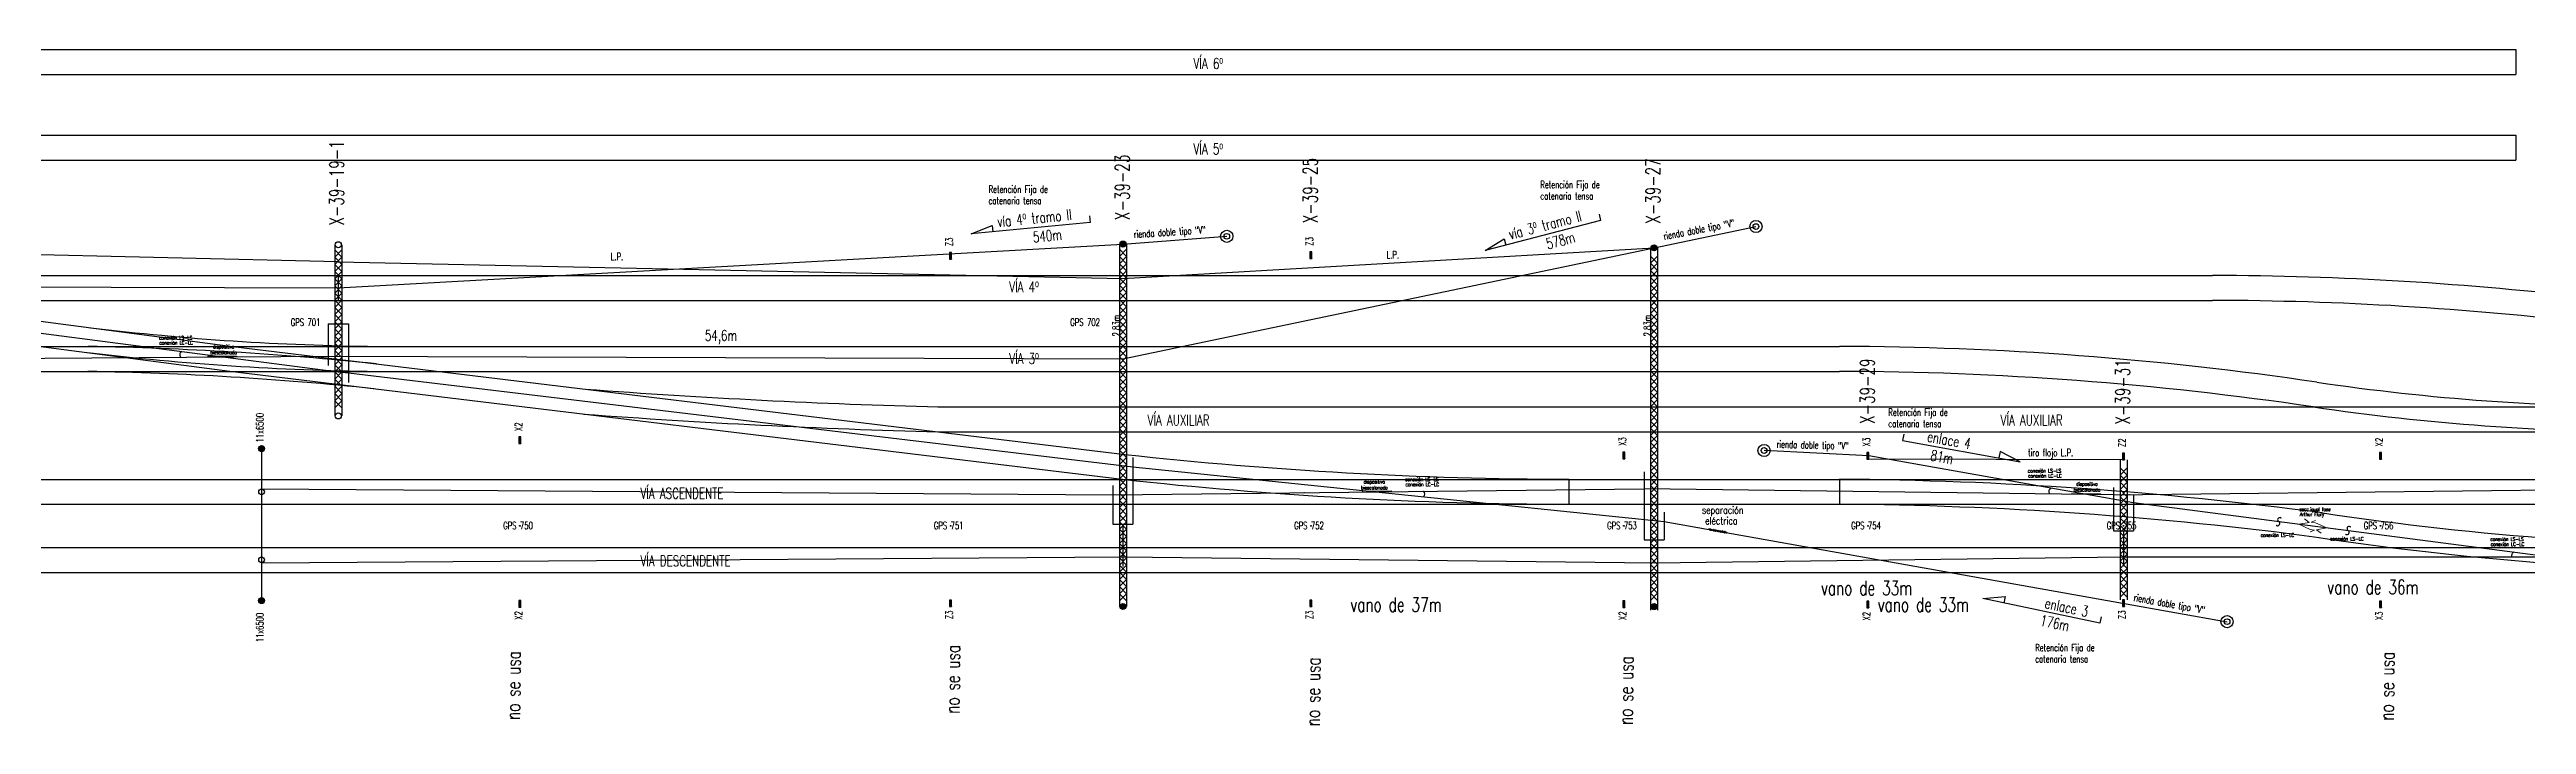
# Model space of a CAD drawing. Header units: millimetres. Extents: x 177 to 1227, y 1625 to 1695.
# Drawn here: x 920.8 to 1093.3, y 1634.7 to 1681.7 of the extents above; entities that cross this region are included whole.
import ezdxf

# ---------------------------------------------------------------- set-up
doc = ezdxf.new("R2010")
doc.units = ezdxf.units.MM
doc.linetypes.add('CENTER', pattern=[50.8, 31.75, -6.35, 6.35, -6.35])
doc.layers.add('02 L d C', color=7, linetype='Continuous', lineweight=5)
doc.layers.add('seccionador misma fase', color=7, linetype='Continuous')
doc.layers.add('Textos catenaria', color=7, linetype='Continuous')
doc.styles.add('SIMPLEX', font='simplex.shx', dxfattribs={"width": 0.75})
doc.linetypes.add('ZIGZAG', pattern='A,0.00254,-5.08,[131,ltypeshp.shx,S=5.08,R=0,X=-5.08,Y=0],-10.16,[131,ltypeshp.shx,S=5.08,R=180,X=5.08,Y=0],-5.08', length=20.32254)

# ---------------------------------------------------------------- blocks, each defined once
blk = doc.blocks.new('secc Arthur Flury')
at = {"layer": 'seccionador misma fase', "lineweight": 18}
for p, q in [((0, 0), (0.61, 0)), ((0.61, 0), (1.32, 0.22)), ((0.61, 0), (1.45, -0.26)), ((1.32, 0.22), (0.96, 0.42)), ((1.45, 0.26), (1.74, 0.42)), ((1.45, 0.26), (1.75, 0.26)), ((2.59, 0), (1.75, 0.26)), ((2.59, 0), (1.88, -0.22)), ((2.59, 0), (3.2, 0)), ((1.75, -0.26), (1.45, -0.26)), ((1.75, -0.26), (1.46, -0.42)), ((1.88, -0.22), (2.24, -0.42))]:
    blk.add_line(p, q, dxfattribs=at)
blk = doc.blocks.new('biescalonado')
at = {"color": 4}
for p, q in [((0.03, 0.04), (0, 0)), ((1.7, -1.06), (1.67, -1.1))]:
    blk.add_line(p, q, dxfattribs=at)
at = {"color": 4, "const_width": 0.0125}
for points in [[(-0.01, 0, 1), (0.01, 0, 1)], [(1.66, -1.1, 1), (1.67, -1.1, 1)]]:
    blk.add_lwpolyline(points, format="xyb", close=True, dxfattribs=at)
at = {"layer": '02 L d C', "color": 4}
blk.add_line((0.03, 0.04), (1.7, -1.06), dxfattribs=at)
blk = doc.blocks.new('Separación de fase 2 aisladores orgánicos 33kV')
for p, q in [((0, 20), (0, -20)), ((7, 20), (0, 20)), ((8, 19), (8, -19)), ((67, 24), (10, 16)), ((68, 25), (68, 25)), ((69, 26), (99, 26)), ((70, -12), (70, 12)), ((150, 17), (75, 17)), ((95, 8), (95, -8)), ((95, 8), (225, 8)), ((150, 27), (100, 27)), ((100, 27), (100, 27)), ((150, 27), (150, 17)), ((169, 19), (169, 9)), ((169, 19), (229, 19)), ((169, 9), (229, 9)), ((187, 9), (187, 8)), ((203, 9), (203, 8)), ((225, 8), (225, -8)), ((229, 19), (232, 16)), ((229, 9), (229, -10)), ((232, 16), (292, 16)), ((292, 16), (292, -16)), ((297, 16), (324, 16)), ((297, 16), (297, -16)), ((327, 52), (324, 16)), ((324, 16), (324, -16)), ((332, 52), (334, 16)), ((334, 16), (356, 16)), ((334, 16), (334, -16)), ((359, 52), (356, 16)), ((356, 16), (356, -16)), ((364, 52), (366, 16)), ((366, 16), (388, 16)), ((366, 16), (366, -16)), ((391, 52), (388, 16)), ((388, 16), (388, -16)), ((396, 52), (398, 16)), ((398, 16), (420, 16)), ((398, 16), (398, -16)), ((423, 52), (420, 16)), ((420, 16), (420, -16)), ((428, 52), (430, 16)), ((430, 16), (452, 16)), ((430, 16), (430, -16)), ((455, 52), (452, 16)), ((452, 16), (452, -16)), ((460, 52), (462, 16)), ((462, 16), (484, 16)), ((462, 16), (462, -16)), ((487, 52), (484, 16)), ((484, 16), (484, -16)), ((492, 52), (494, 16)), ((494, 16), (516, 16)), ((494, 16), (494, -16)), ((519, 52), (516, 16)), ((516, 16), (516, -16)), ((524, 52), (526, 16)), ((526, 16), (553, 16)), ((526, 16), (526, -16)), ((553, 16), (553, -16)), ((558, 16), (618, 16)), ((558, 16), (558, -16)), ((634, 7), (618, 16)), ((694, 7), (634, 7)), ((642, 19), (642, 9)), ((642, 19), (702, 19)), ((642, 9), (702, 9)), ((668, 0), (668, 0)), ((694, 7), (694, -7)), ((702, 19), (705, 16)), ((702, 9), (702, -10)), ((705, 16), (765, 16)), ((765, 16), (765, -16)), ((770, 16), (797, 16)), ((770, 16), (770, -16)), ((800, 52), (797, 16)), ((797, 16), (797, -16)), ((805, 52), (807, 16)), ((807, 16), (829, 16)), ((807, 16), (807, -16)), ((832, 52), (829, 16)), ((829, 16), (829, -16)), ((837, 52), (839, 16)), ((839, 16), (861, 16)), ((839, 16), (839, -16)), ((864, 52), (861, 16)), ((861, 16), (861, -16)), ((869, 52), (871, 16)), ((871, 16), (893, 16)), ((871, 16), (871, -16)), ((896, 52), (893, 16)), ((893, 16), (893, -16)), ((901, 52), (903, 16)), ((903, 16), (925, 16)), ((903, 16), (903, -16)), ((928, 52), (925, 16)), ((925, 16), (925, -16)), ((933, 52), (935, 16)), ((935, 16), (957, 16)), ((935, 16), (935, -16)), ((960, 52), (957, 16)), ((957, 16), (957, -16)), ((965, 52), (967, 16)), ((967, 16), (989, 16)), ((967, 16), (967, -16)), ((992, 52), (989, 16)), ((989, 16), (989, -16)), ((997, 52), (999, 16)), ((999, 16), (1026, 16)), ((999, 16), (999, -16)), ((1026, 16), (1026, -16)), ((1031, 16), (1091, 16)), ((1031, 16), (1031, -16)), ((1107, 7), (1091, 16)), ((1167, 7), (1107, 7)), ((1116, 27), (1116, 17)), ((1116, 27), (1166, 27)), ((1116, 17), (1131, 17)), ((1130, 27), (1130, 17)), ((1141, 0), (1141, 0)), ((1151, 17), (1191, 17)), ((1152, 27), (1152, 17)), ((1166, 27), (1166, 27)), ((1197, 26), (1167, 26)), ((1167, 7), (1167, -7)), ((1196, -12), (1196, 12)), ((1198, 25), (1198, 25)), ((1199, 24), (1256, 16)), ((1258, 19), (1258, -19)), ((1259, 20), (1266, 20)), ((1266, 20), (1266, -20)), ((7, -20), (0, -20)), ((67, -24), (10, -16)), ((68, -25), (68, -25)), ((69, -26), (99, -26)), ((150, -17), (75, -17)), ((95, -8), (225, -8)), ((100, -28), (100, -27)), ((150, -28), (100, -28)), ((150, -28), (150, -17)), ((169, -10), (169, -20)), ((169, -10), (229, -10)), ((169, -20), (229, -20)), ((187, -8), (187, -10)), ((187, -20), (187, -31)), ((187, -31), (203, -31)), ((203, -8), (203, -10)), ((203, -20), (203, -31)), ((229, -20), (232, -16)), ((232, -16), (292, -16)), ((297, -16), (324, -16)), ((327, -53), (324, -16)), ((332, -53), (334, -16)), ((334, -16), (356, -16)), ((359, -53), (356, -16)), ((364, -53), (366, -16)), ((366, -16), (388, -16)), ((391, -53), (388, -16)), ((396, -53), (398, -16)), ((398, -16), (420, -16)), ((423, -53), (420, -16)), ((428, -53), (430, -16)), ((430, -16), (452, -16)), ((455, -53), (452, -16)), ((460, -53), (462, -16)), ((462, -16), (484, -16)), ((487, -53), (484, -16)), ((492, -53), (494, -16)), ((494, -16), (516, -16)), ((519, -53), (516, -16)), ((524, -53), (526, -16)), ((526, -16), (553, -16)), ((558, -16), (618, -16)), ((634, -7), (618, -16)), ((694, -7), (634, -7)), ((642, -10), (642, -20)), ((642, -10), (702, -10)), ((642, -20), (702, -20)), ((660, -20), (660, -31)), ((660, -31), (676, -31)), ((676, -20), (676, -31)), ((702, -20), (705, -16)), ((705, -16), (765, -16)), ((770, -16), (797, -16)), ((800, -53), (797, -16)), ((805, -53), (807, -16)), ((807, -16), (829, -16)), ((832, -53), (829, -16)), ((837, -53), (839, -16)), ((839, -16), (861, -16)), ((864, -53), (861, -16)), ((869, -53), (871, -16)), ((871, -16), (893, -16)), ((896, -53), (893, -16)), ((901, -53), (903, -16)), ((903, -16), (925, -16)), ((928, -53), (925, -16)), ((933, -53), (935, -16)), ((935, -16), (957, -16)), ((960, -53), (957, -16)), ((965, -53), (967, -16)), ((967, -16), (989, -16)), ((992, -53), (989, -16)), ((997, -53), (999, -16)), ((999, -16), (1026, -16)), ((1031, -16), (1091, -16)), ((1107, -7), (1091, -16)), ((1167, -7), (1107, -7)), ((1116, -28), (1116, -17)), ((1116, -17), (1131, -17)), ((1116, -28), (1166, -28)), ((1130, -28), (1130, -17)), ((1151, -17), (1191, -17)), ((1152, -28), (1152, -17)), ((1166, -28), (1166, -27)), ((1197, -26), (1167, -26)), ((1198, -25), (1198, -25)), ((1199, -24), (1256, -16)), ((1259, -20), (1266, -20))]:
    blk.add_line(p, q)
at = {"linetype": 'Continuous'}
for p, q in [((110, 40), (108, 39)), ((108, 28), (108, 39)), ((142, 28), (108, 28)), ((110, 40), (140, 40)), ((110, 28), (110, 27)), ((116, 28), (116, 39)), ((116, 17), (116, 8)), ((134, 28), (134, 39)), ((134, 8), (134, 17)), ((142, 39), (140, 40)), ((140, 27), (140, 28)), ((142, 28), (142, 39)), ((1124, 39), (1126, 40)), ((1124, 28), (1124, 39)), ((1124, 28), (1158, 28)), ((1156, 40), (1126, 40)), ((1126, 27), (1126, 28)), ((1131, -28), (1131, 27)), ((1132, 28), (1132, 39)), ((1132, -28), (1132, 27)), ((1150, 28), (1150, 39)), ((1150, 27), (1150, -28)), ((1151, 27), (1151, -28)), ((1156, 40), (1158, 39)), ((1156, 28), (1156, 27)), ((1158, 28), (1158, 39)), ((108, -29), (110, -28)), ((108, -29), (108, -42)), ((108, -42), (110, -44)), ((110, -44), (140, -44)), ((115, -44), (115, -70)), ((115, -70), (135, -70)), ((115, -70), (116, -72)), ((115, -70), (116, -72)), ((116, -8), (116, -17)), ((116, -42), (116, -29)), ((116, -44), (116, -71)), ((116, -72), (134, -72)), ((123, -60), (127, -60)), ((123, -64), (127, -64)), ((134, -17), (134, -8)), ((134, -42), (134, -29)), ((134, -71), (134, -44)), ((134, -72), (135, -70)), ((135, -70), (135, -44)), ((140, -28), (142, -29)), ((140, -44), (142, -42)), ((142, -29), (142, -42)), ((1126, -28), (1124, -29)), ((1124, -29), (1124, -42)), ((1126, -44), (1124, -42)), ((1156, -44), (1126, -44)), ((1131, -70), (1131, -44)), ((1151, -70), (1131, -70)), ((1132, -72), (1131, -70)), ((1132, -42), (1132, -29)), ((1132, -71), (1132, -44)), ((1150, -72), (1132, -72)), ((1143, -60), (1139, -60)), ((1143, -64), (1139, -64)), ((1149, -42), (1149, -29)), ((1150, -44), (1150, -71)), ((1151, -70), (1150, -72)), ((1151, -70), (1150, -72)), ((1151, -44), (1151, -70)), ((1158, -29), (1156, -28)), ((1158, -42), (1156, -44)), ((1158, -29), (1158, -42))]:
    blk.add_line(p, q, dxfattribs=at)
at = {"linetype": 'CENTER'}
for p, q in [((119, -62), (131, -62)), ((1147, -62), (1135, -62))]:
    blk.add_line(p, q, dxfattribs=at)
for centre in [(195, 0), (668, 0)]:
    blk.add_circle(centre, 0.195)
for centre, radius, start, end in [((7, 19), 1, 359.99999, 89.99999), ((10, 18), 2, 179.99999, 275.49999), ((67, 25), 1, 275.49999, 359.99999), ((69, 25), 1, 89.99999, 179.99999), ((75, 12), 5, 89.99999, 179.99999), ((99, 27), 1, 269.99999, 349.99999), ((195, 19), 13.6, 359.99999, 179.99999), ((295, 16), 2.5, 359.99999, 179.99999), ((329, 52), 2.5, 359.99999, 179.99999), ((361, 52), 2.5, 359.99999, 179.99999), ((393, 52), 2.5, 359.99999, 179.99999), ((425, 52), 2.5, 359.99999, 179.99999), ((457, 52), 2.5, 359.99999, 179.99999), ((489, 52), 2.5, 359.99999, 179.99999), ((521, 52), 2.5, 359.99999, 179.99999), ((556, 16), 2.5, 359.99999, 179.99999), ((668, 19), 13.6, 359.99999, 179.99999), ((768, 16), 2.5, 359.99999, 179.99999), ((802, 52), 2.5, 359.99999, 179.99999), ((834, 52), 2.5, 359.99999, 179.99999), ((866, 52), 2.5, 359.99999, 179.99999), ((898, 52), 2.5, 359.99999, 179.99999), ((930, 52), 2.5, 359.99999, 179.99999), ((962, 52), 2.5, 359.99999, 179.99999), ((994, 52), 2.5, 359.99999, 179.99999), ((1029, 16), 2.5, 359.99999, 179.99999), ((1167, 27), 1, 189.99999, 269.99999), ((1191, 12), 5, 359.99999, 89.99999), ((1197, 25), 1, 359.99999, 89.99999), ((1199, 25), 1, 179.99999, 264.49999), ((1256, 18), 2, 264.49999, 359.99999), ((1259, 19), 1, 89.99999, 179.99999), ((7, -19), 1, 269.99999, 359.99999), ((10, -18), 2, 84.49999, 179.99999), ((67, -25), 1, 359.99999, 84.49999), ((69, -25), 1, 179.99999, 269.99999), ((75, -12), 5, 179.99999, 269.99999), ((99, -27), 1, 9.99999, 89.99999), ((295, -16), 2.5, 179.99999, 359.99999), ((329, -53), 2.5, 179.99999, 359.99999), ((361, -53), 2.5, 179.99999, 359.99999), ((393, -53), 2.5, 179.99999, 359.99999), ((425, -53), 2.5, 179.99999, 359.99999), ((457, -53), 2.5, 179.99999, 359.99999), ((489, -53), 2.5, 179.99999, 359.99999), ((521, -53), 2.5, 179.99999, 359.99999), ((556, -16), 2.5, 179.99999, 359.99999), ((768, -16), 2.5, 179.99999, 359.99999), ((802, -53), 2.5, 179.99999, 359.99999), ((834, -53), 2.5, 179.99999, 359.99999), ((866, -53), 2.5, 179.99999, 359.99999), ((898, -53), 2.5, 179.99999, 359.99999), ((930, -53), 2.5, 179.99999, 359.99999), ((962, -53), 2.5, 179.99999, 359.99999), ((994, -53), 2.5, 179.99999, 359.99999), ((1029, -16), 2.5, 179.99999, 359.99999), ((1167, -27), 1, 89.99999, 169.99999), ((1191, -12), 5, 269.99999, 359.99999), ((1197, -25), 1, 269.99999, 359.99999), ((1199, -25), 1, 95.49999, 179.99999), ((1256, -18), 2, 359.99999, 95.49999), ((1259, -19), 1, 179.99999, 269.99999)]:
    blk.add_arc(centre, radius, start, end)
at = {"linetype": 'Continuous'}
for centre, radius, start, end in [((112, -35), 7.55, 55.61574, 124.38424), ((112, -36), 7.55, 235.61574, 304.38424), ((125, -56), 28.2, 72.41204, 107.58795), ((125, -15), 28.2, 252.41204, 287.58795), ((123, -62), 2, 89.74766, 270.25236), ((127, -62), 2, 269.64313, 90.00001), ((138, -35), 7.55, 55.61574, 124.38424), ((138, -36), 7.55, 235.61574, 304.38424), ((1128, -35), 7.55, 55.61574, 124.38424), ((1128, -36), 7.55, 235.61574, 304.38424), ((1141, -56), 28.2, 72.41204, 107.58795), ((1141, -15), 28.2, 252.41204, 287.58795), ((1139, -62), 2, 89.99998, 270.35685), ((1143, -62), 2, 269.74763, 90.25233), ((1154, -35), 7.55, 55.61574, 124.38424), ((1154, -36), 7.55, 235.61574, 304.38424)]:
    blk.add_arc(centre, radius, start, end, dxfattribs=at)
for points, knots in [([(108, 39), (108, 39), (109, 39), (110, 40), (111, 40), (112, 40)], [0, 0, 0, 0, 0.211362, 0.6030755, 1, 1, 1, 1]), ([(112, 40), (112, 40), (114, 40), (115, 39), (116, 39)], [0, 0, 0, 0, 0.2323679, 1, 1, 1, 1]), ([(116, 39), (118, 39), (121, 40), (124, 40), (125, 40)], [0, 0, 0, 0, 0.4954575, 1, 1, 1, 1]), ([(125, 40), (125, 40), (127, 40), (130, 40), (132, 39), (134, 39)], [0, 0, 0, 0, 0.0700982, 0.5307884, 1, 1, 1, 1]), ([(134, 39), (134, 39), (136, 40), (137, 40), (138, 40)], [0, 0, 0, 0, 0.4954609, 1, 1, 1, 1]), ([(138, 40), (138, 40), (139, 40), (140, 40), (142, 39), (142, 39)], [0, 0, 0, 0, 0.0700963, 0.5307897, 1, 1, 1, 1]), ([(1128, 40), (1128, 40), (1127, 40), (1126, 40), (1124, 39), (1124, 39)], [0, 0, 0, 0, 0.0700963, 0.5307897, 1, 1, 1, 1]), ([(1132, 39), (1132, 39), (1130, 40), (1129, 40), (1128, 40)], [0, 0, 0, 0, 0.4954609, 1, 1, 1, 1]), ([(1141, 40), (1141, 40), (1139, 40), (1136, 40), (1134, 39), (1132, 39)], [0, 0, 0, 0, 0.0700982, 0.5307884, 1, 1, 1, 1]), ([(1150, 39), (1148, 39), (1145, 40), (1142, 40), (1141, 40)], [0, 0, 0, 0, 0.4954575, 1, 1, 1, 1]), ([(1154, 40), (1154, 40), (1152, 40), (1151, 39), (1150, 39)], [0, 0, 0, 0, 0.2323679, 1, 1, 1, 1]), ([(1158, 39), (1158, 39), (1157, 39), (1156, 40), (1155, 40), (1154, 40)], [0, 0, 0, 0, 0.211362, 0.6030755, 1, 1, 1, 1])]:
    blk.add_open_spline(points, degree=3, knots=knots, dxfattribs=at)

msp = doc.modelspace()

# ---------------------------------------------------------------- hatches: boundary and pattern name
for points in [[(983.506, 1667.14), (983.646, 1667.14), (983.646, 1667.6), (983.506, 1667.6)], [(1008.606, 1667.18), (1008.746, 1667.18), (1008.746, 1667.64), (1008.606, 1667.64)], [(953.506, 1654.29), (953.646, 1654.29), (953.646, 1654.75), (953.506, 1654.75)], [(1030.406, 1653.23), (1030.546, 1653.23), (1030.546, 1653.69), (1030.406, 1653.69)], [(1047.406, 1653.2), (1047.546, 1653.2), (1047.546, 1653.66), (1047.406, 1653.66)], [(1065.206, 1653.15), (1065.346, 1653.15), (1065.346, 1653.61), (1065.206, 1653.61)], [(1083.106, 1653.2), (1083.246, 1653.2), (1083.246, 1653.66), (1083.106, 1653.66)], [(953.506, 1642.88), (953.646, 1642.88), (953.646, 1643.34), (953.506, 1643.34)], [(983.506, 1642.92), (983.646, 1642.92), (983.646, 1643.38), (983.506, 1643.38)], [(1008.606, 1642.92), (1008.746, 1642.92), (1008.746, 1643.38), (1008.606, 1643.38)], [(1030.406, 1642.86), (1030.546, 1642.86), (1030.546, 1643.32), (1030.406, 1643.32)], [(1047.406, 1642.83), (1047.546, 1642.83), (1047.546, 1643.29), (1047.406, 1643.29)], [(1065.206, 1642.93), (1065.346, 1642.93), (1065.346, 1643.39), (1065.206, 1643.39)], [(1083.106, 1642.85), (1083.246, 1642.85), (1083.246, 1643.31), (1083.106, 1643.31)]]:
    msp.add_hatch(color=256).paths.add_polyline_path(points)
h = msp.add_hatch(color=256)
edge = h.paths.add_edge_path()
edge.add_arc((995.576, 1668.187), 0.21, 0, 360)
h = msp.add_hatch(color=256)
edge = h.paths.add_edge_path()
edge.add_arc((1032.576, 1667.92), 0.21, 0, 360)
h = msp.add_hatch(color=256)
edge = h.paths.add_edge_path()
edge.add_arc((935.576, 1653.93), 0.21, 0, 360)
h = msp.add_hatch(color=256)
edge = h.paths.add_edge_path()
edge.add_arc((935.576, 1643.34), 0.21, 0, 360)
h = msp.add_hatch(color=256)
edge = h.paths.add_edge_path()
edge.add_arc((995.576, 1642.93), 0.21, 0, 360)
h = msp.add_hatch(color=256)
edge = h.paths.add_edge_path()
edge.add_arc((1032.576, 1642.92), 0.21, 0, 360)

# ---------------------------------------------------------------- linework, layer by layer
at = {"color": 8}
for p, q in [((397.637, 1681.74), (1092.606, 1681.74)), ((1092.606, 1681.74), (1092.606, 1680)), ((397.637, 1680), (1092.606, 1680)), ((397.637, 1675.77), (1092.606, 1675.77)), ((1092.606, 1675.77), (1092.606, 1674.03)), ((397.637, 1674.03), (1092.606, 1674.03)), ((397.637, 1666), (1071.484, 1666)), ((397.637, 1664.26), (1071.484, 1664.26)), ((453.816, 1661.05), (1045.484, 1661.05)), ((453.816, 1659.31), (1045.484, 1659.31)), ((982.69, 1656.84), (1227.107, 1656.84)), ((982.69, 1655.1), (1227.107, 1655.1)), ((935.576, 1653.93), (935.576, 1643.34)), ((177.441, 1651.79), (1227.107, 1651.79)), ((177.441, 1650.05), (1227.107, 1650.05)), ((177.441, 1647.05), (1227.107, 1647.05)), ((177.441, 1645.31), (1227.107, 1645.31))]:
    msp.add_line(p, q, dxfattribs=at)
for p, q in [((993.252, 1670.149), (993.296, 1669.696)), ((1028.741, 1670.266), (1028.855, 1669.826)), ((993.296, 1669.696), (985.012, 1668.889)), ((985.012, 1668.889), (986.468, 1669.488)), ((986.468, 1669.488), (986.512, 1669.035)), ((995.576, 1668.187), (1002.807, 1668.724)), ((1028.855, 1669.826), (1020.799, 1667.734)), ((1020.799, 1667.734), (1022.144, 1668.552)), ((1022.144, 1668.552), (1022.258, 1668.113)), ((1032.576, 1667.92), (1039.673, 1669.405)), ((983.506, 1667.6), (983.506, 1667.14)), ((983.646, 1667.6), (983.506, 1667.6)), ((983.506, 1667.6), (983.646, 1667.14)), ((983.506, 1667.14), (983.646, 1667.14)), ((983.646, 1667.14), (983.646, 1667.6)), ((1008.606, 1667.64), (1008.606, 1667.18)), ((1008.746, 1667.64), (1008.606, 1667.64)), ((1008.606, 1667.64), (1008.746, 1667.18)), ((1008.606, 1667.18), (1008.746, 1667.18)), ((1008.746, 1667.18), (1008.746, 1667.64)), ((895.907, 1666), (933.583, 1661.05)), ((940.922, 1666), (940.922, 1664.26)), ((895.68, 1664.275), (933.356, 1659.325)), ((932.822, 1660.376), (932.823, 1660.326)), ((933.583, 1661.05), (995.732, 1653.52)), ((933.374, 1659.323), (995.523, 1651.793)), ((953.506, 1654.75), (953.506, 1654.29)), ((953.646, 1654.75), (953.506, 1654.75)), ((953.506, 1654.75), (953.646, 1654.29)), ((953.646, 1654.29), (953.646, 1654.75)), ((1049.967, 1654.946), (1049.886, 1654.499)), ((953.506, 1654.29), (953.646, 1654.29)), ((1030.406, 1653.69), (1030.406, 1653.23)), ((1030.546, 1653.69), (1030.406, 1653.69)), ((1030.406, 1653.69), (1030.546, 1653.23)), ((1030.406, 1653.23), (1030.546, 1653.23)), ((1030.546, 1653.23), (1030.546, 1653.69)), ((1047.546, 1653.43), (1040.236, 1653.8)), ((1047.406, 1653.66), (1047.406, 1653.2)), ((1047.546, 1653.66), (1047.406, 1653.66)), ((1047.406, 1653.66), (1047.546, 1653.2)), ((1047.406, 1653.2), (1047.546, 1653.2)), ((1047.546, 1653.2), (1047.546, 1653.66)), ((1049.886, 1654.499), (1058.076, 1653.015)), ((1056.674, 1653.731), (1056.593, 1653.283)), ((1058.076, 1653.015), (1056.674, 1653.731)), ((1065.206, 1653.61), (1065.206, 1653.15)), ((1065.346, 1653.61), (1065.206, 1653.61)), ((1065.206, 1653.61), (1065.346, 1653.15)), ((1065.206, 1653.15), (1065.346, 1653.15)), ((1065.346, 1653.15), (1065.346, 1653.61)), ((1083.106, 1653.66), (1083.106, 1653.2)), ((1083.246, 1653.66), (1083.106, 1653.66)), ((1083.106, 1653.66), (1083.246, 1653.2)), ((1083.106, 1653.2), (1083.246, 1653.2)), ((1083.246, 1653.2), (1083.246, 1653.66)), ((1026.634, 1651.79), (1026.628, 1650.05)), ((1045.484, 1651.79), (1045.484, 1650.05)), ((1013.254, 1650.969), (1013.254, 1650.919)), ((1062.673, 1650.794), (1062.672, 1650.744)), ((953.506, 1643.34), (953.506, 1642.88)), ((953.646, 1643.34), (953.506, 1643.34)), ((953.506, 1643.34), (953.646, 1642.88)), ((953.506, 1642.88), (953.646, 1642.88)), ((953.646, 1642.88), (953.646, 1643.34)), ((983.506, 1643.38), (983.506, 1642.92)), ((983.646, 1643.38), (983.506, 1643.38)), ((983.506, 1643.38), (983.646, 1642.92)), ((983.506, 1642.92), (983.646, 1642.92)), ((983.646, 1642.92), (983.646, 1643.38)), ((1008.606, 1643.38), (1008.606, 1642.92)), ((1008.746, 1643.38), (1008.606, 1643.38)), ((1008.606, 1643.38), (1008.746, 1642.92)), ((1008.606, 1642.92), (1008.746, 1642.92)), ((1008.746, 1642.92), (1008.746, 1643.38)), ((1030.406, 1643.32), (1030.406, 1642.86)), ((1030.546, 1643.32), (1030.406, 1643.32)), ((1030.406, 1643.32), (1030.546, 1642.86)), ((1030.406, 1642.86), (1030.546, 1642.86)), ((1030.546, 1642.86), (1030.546, 1643.32)), ((1047.406, 1643.29), (1047.406, 1642.83)), ((1047.546, 1643.29), (1047.406, 1643.29)), ((1047.406, 1643.29), (1047.546, 1642.83)), ((1047.406, 1642.83), (1047.546, 1642.83)), ((1047.546, 1642.83), (1047.546, 1643.29)), ((1055.468, 1643.479), (1057.037, 1643.615)), ((1063.616, 1641.776), (1055.468, 1643.479)), ((1057.037, 1643.615), (1056.944, 1643.17)), ((1065.206, 1643.39), (1065.206, 1642.93)), ((1065.346, 1643.39), (1065.206, 1643.39)), ((1065.206, 1643.39), (1065.346, 1642.93)), ((1065.206, 1643.16), (1072.486, 1641.872)), ((1065.206, 1642.93), (1065.346, 1642.93)), ((1065.346, 1642.93), (1065.346, 1643.39)), ((1083.106, 1643.31), (1083.106, 1642.85)), ((1083.246, 1643.31), (1083.106, 1643.31)), ((1083.106, 1643.31), (1083.246, 1642.85)), ((1083.106, 1642.85), (1083.246, 1642.85)), ((1083.246, 1642.85), (1083.246, 1643.31)), ((1063.709, 1642.22), (1063.616, 1641.776))]:
    msp.add_line(p, q)
at = {"color": 11, "linetype": 'ZIGZAG', "ltscale": 0.02}
for p, q in [((940.922, 1666.94), (885.922, 1668.234)), ((940.922, 1666.94), (995.576, 1665.787)), ((995.576, 1665.787), (1032.576, 1667.92)), ((1065.206, 1653.15), (1047.546, 1653.2))]:
    msp.add_line(p, q, dxfattribs=at)
at = {"color": 4}
for p, q in [((940.677, 1668.14), (940.677, 1656.21)), ((941.167, 1667.771), (940.677, 1667.271)), ((940.677, 1667.771), (941.167, 1667.271)), ((941.167, 1667.271), (940.677, 1666.771)), ((940.677, 1667.271), (941.167, 1666.771)), ((941.167, 1666.771), (940.677, 1666.271)), ((940.677, 1666.771), (941.167, 1666.271)), ((941.167, 1668.14), (941.167, 1656.21)), ((995.331, 1668.187), (995.331, 1642.93)), ((995.821, 1667.818), (995.331, 1667.318)), ((995.331, 1667.818), (995.821, 1667.318)), ((995.821, 1667.318), (995.331, 1666.818)), ((995.331, 1667.318), (995.821, 1666.818)), ((995.821, 1666.818), (995.331, 1666.318)), ((995.331, 1666.818), (995.821, 1666.318)), ((995.821, 1668.187), (995.821, 1642.93)), ((1032.331, 1667.92), (1032.331, 1642.663)), ((1032.821, 1667.352), (1032.331, 1666.852)), ((1032.331, 1667.352), (1032.821, 1666.852)), ((1032.821, 1666.852), (1032.331, 1666.352)), ((1032.331, 1666.852), (1032.821, 1666.352)), ((1032.821, 1667.92), (1032.821, 1642.663)), ((941.167, 1666.271), (940.677, 1665.771)), ((940.677, 1666.271), (941.167, 1665.771)), ((941.167, 1665.771), (940.677, 1665.271)), ((940.677, 1665.771), (941.167, 1665.271)), ((941.167, 1665.271), (940.677, 1664.771)), ((940.677, 1665.271), (941.167, 1664.771)), ((995.821, 1666.318), (995.331, 1665.818)), ((995.331, 1666.318), (995.821, 1665.818)), ((995.821, 1665.818), (995.331, 1665.318)), ((995.331, 1665.818), (995.821, 1665.318)), ((995.821, 1665.318), (995.331, 1664.818)), ((995.331, 1665.318), (995.821, 1664.818)), ((1032.821, 1666.352), (1032.331, 1665.852)), ((1032.331, 1666.352), (1032.821, 1665.852)), ((1032.821, 1665.852), (1032.331, 1665.352)), ((1032.331, 1665.852), (1032.821, 1665.352)), ((1032.821, 1665.352), (1032.331, 1664.852)), ((1032.331, 1665.352), (1032.821, 1664.852)), ((941.167, 1664.771), (940.677, 1664.271)), ((940.677, 1664.771), (941.167, 1664.271)), ((941.167, 1664.271), (940.677, 1663.771)), ((940.677, 1664.271), (941.167, 1663.771)), ((941.167, 1663.771), (940.677, 1663.271)), ((940.677, 1663.771), (941.167, 1663.271)), ((941.167, 1663.271), (940.677, 1662.771)), ((940.677, 1663.271), (941.167, 1662.771)), ((995.821, 1664.818), (995.331, 1664.318)), ((995.331, 1664.818), (995.821, 1664.318)), ((995.821, 1664.318), (995.331, 1663.818)), ((995.331, 1664.318), (995.821, 1663.818)), ((995.821, 1663.818), (995.331, 1663.318)), ((995.331, 1663.818), (995.821, 1663.318)), ((995.821, 1663.318), (995.331, 1662.818)), ((995.331, 1663.318), (995.821, 1662.818)), ((1032.821, 1664.852), (1032.331, 1664.352)), ((1032.331, 1664.852), (1032.821, 1664.352)), ((1032.821, 1664.352), (1032.331, 1663.852)), ((1032.331, 1664.352), (1032.821, 1663.852)), ((1032.821, 1663.852), (1032.331, 1663.352)), ((1032.331, 1663.852), (1032.821, 1663.352)), ((1032.821, 1663.352), (1032.331, 1662.852)), ((1032.331, 1663.352), (1032.821, 1662.852)), ((941.167, 1662.771), (940.677, 1662.271)), ((940.677, 1662.771), (941.167, 1662.271)), ((941.167, 1662.271), (940.677, 1661.771)), ((940.677, 1662.271), (941.167, 1661.771)), ((941.167, 1661.771), (940.677, 1661.271)), ((940.677, 1661.771), (941.167, 1661.271)), ((995.821, 1662.818), (995.331, 1662.318)), ((995.331, 1662.818), (995.821, 1662.318)), ((995.821, 1662.318), (995.331, 1661.818)), ((995.331, 1662.318), (995.821, 1661.818)), ((995.821, 1661.818), (995.331, 1661.318)), ((995.331, 1661.818), (995.821, 1661.318)), ((1032.821, 1662.852), (1032.331, 1662.352)), ((1032.331, 1662.852), (1032.821, 1662.352)), ((1032.821, 1662.352), (1032.331, 1661.852)), ((1032.331, 1662.352), (1032.821, 1661.852)), ((1032.821, 1661.852), (1032.331, 1661.352)), ((1032.331, 1661.852), (1032.821, 1661.352)), ((941.167, 1661.271), (940.677, 1660.771)), ((940.677, 1661.271), (941.167, 1660.771)), ((941.167, 1660.771), (940.677, 1660.271)), ((940.677, 1660.771), (941.167, 1660.271)), ((941.167, 1660.271), (940.677, 1659.771)), ((940.677, 1660.271), (941.167, 1659.771)), ((995.821, 1661.318), (995.331, 1660.818)), ((995.331, 1661.318), (995.821, 1660.818)), ((995.821, 1660.818), (995.331, 1660.318)), ((995.331, 1660.818), (995.821, 1660.318)), ((995.821, 1660.318), (995.331, 1659.818)), ((995.331, 1660.318), (995.821, 1659.818)), ((995.821, 1659.818), (995.331, 1659.318)), ((995.331, 1659.818), (995.821, 1659.318)), ((1032.821, 1661.352), (1032.331, 1660.852)), ((1032.331, 1661.352), (1032.821, 1660.852)), ((1032.821, 1660.852), (1032.331, 1660.352)), ((1032.331, 1660.852), (1032.821, 1660.352)), ((1032.821, 1660.352), (1032.331, 1659.852)), ((1032.331, 1660.352), (1032.821, 1659.852)), ((1032.821, 1659.852), (1032.331, 1659.352)), ((1032.331, 1659.852), (1032.821, 1659.352)), ((941.167, 1659.771), (940.677, 1659.271)), ((940.677, 1659.771), (941.167, 1659.271)), ((941.167, 1659.271), (940.677, 1658.771)), ((940.677, 1659.271), (941.167, 1658.771)), ((941.167, 1658.771), (940.677, 1658.271)), ((940.677, 1658.771), (941.167, 1658.271)), ((941.167, 1658.271), (940.677, 1657.771)), ((940.677, 1658.271), (941.167, 1657.771)), ((995.821, 1659.318), (995.331, 1658.818)), ((995.331, 1659.318), (995.821, 1658.818)), ((995.821, 1658.818), (995.331, 1658.318)), ((995.331, 1658.818), (995.821, 1658.318)), ((995.821, 1658.318), (995.331, 1657.818)), ((995.331, 1658.318), (995.821, 1657.818)), ((1032.821, 1659.352), (1032.331, 1658.852)), ((1032.331, 1659.352), (1032.821, 1658.852)), ((1032.821, 1658.852), (1032.331, 1658.352)), ((1032.331, 1658.852), (1032.821, 1658.352)), ((1032.821, 1658.352), (1032.331, 1657.852)), ((1032.331, 1658.352), (1032.821, 1657.852)), ((941.167, 1657.771), (940.677, 1657.271)), ((940.677, 1657.771), (941.167, 1657.271)), ((941.167, 1657.271), (940.677, 1656.771)), ((940.677, 1657.271), (941.167, 1656.771)), ((995.821, 1657.818), (995.331, 1657.318)), ((995.331, 1657.818), (995.821, 1657.318)), ((995.821, 1657.318), (995.331, 1656.818)), ((995.331, 1657.318), (995.821, 1656.818)), ((995.821, 1656.818), (995.331, 1656.318)), ((995.331, 1656.818), (995.821, 1656.318)), ((1032.821, 1657.852), (1032.331, 1657.352)), ((1032.331, 1657.852), (1032.821, 1657.352)), ((1032.821, 1657.352), (1032.331, 1656.852)), ((1032.331, 1657.352), (1032.821, 1656.852)), ((1032.821, 1656.852), (1032.331, 1656.352)), ((1032.331, 1656.852), (1032.821, 1656.352)), ((1032.821, 1656.352), (1032.331, 1655.852)), ((1032.331, 1656.352), (1032.821, 1655.852)), ((995.821, 1656.318), (995.331, 1655.818)), ((995.331, 1656.318), (995.821, 1655.818)), ((995.821, 1655.818), (995.331, 1655.318)), ((995.331, 1655.818), (995.821, 1655.318)), ((995.821, 1655.318), (995.331, 1654.818)), ((995.331, 1655.318), (995.821, 1654.818)), ((995.821, 1654.818), (995.331, 1654.318)), ((995.331, 1654.818), (995.821, 1654.318)), ((1032.821, 1655.852), (1032.331, 1655.352)), ((1032.331, 1655.852), (1032.821, 1655.352)), ((1032.821, 1655.352), (1032.331, 1654.852)), ((1032.331, 1655.352), (1032.821, 1654.852)), ((1032.821, 1654.852), (1032.331, 1654.352)), ((1032.331, 1654.852), (1032.821, 1654.352)), ((995.821, 1654.318), (995.331, 1653.818)), ((995.331, 1654.318), (995.821, 1653.818)), ((995.821, 1653.818), (995.331, 1653.318)), ((995.331, 1653.818), (995.821, 1653.318)), ((995.821, 1653.318), (995.331, 1652.818)), ((995.331, 1653.318), (995.821, 1652.818)), ((1032.821, 1654.352), (1032.331, 1653.852)), ((1032.331, 1654.352), (1032.821, 1653.852)), ((1032.821, 1653.852), (1032.331, 1653.352)), ((1032.331, 1653.852), (1032.821, 1653.352)), ((1032.821, 1653.352), (1032.331, 1652.852)), ((1032.331, 1653.352), (1032.821, 1652.852)), ((1065.031, 1653.15), (1065.031, 1643.39)), ((1065.521, 1653.15), (1065.521, 1643.39)), ((995.821, 1652.818), (995.331, 1652.318)), ((995.331, 1652.818), (995.821, 1652.318)), ((995.821, 1652.318), (995.331, 1651.818)), ((995.331, 1652.318), (995.821, 1651.818)), ((995.821, 1651.818), (995.331, 1651.318)), ((995.331, 1651.818), (995.821, 1651.318)), ((995.821, 1651.318), (995.331, 1650.818)), ((995.331, 1651.318), (995.821, 1650.818)), ((1032.821, 1652.852), (1032.331, 1652.352)), ((1032.331, 1652.852), (1032.821, 1652.352)), ((1032.821, 1652.352), (1032.331, 1651.852)), ((1032.331, 1652.352), (1032.821, 1651.852)), ((1032.821, 1651.852), (1032.331, 1651.352)), ((1032.331, 1651.852), (1032.821, 1651.352)), ((1032.821, 1651.352), (1032.331, 1650.852)), ((1032.331, 1651.352), (1032.821, 1650.852)), ((1065.521, 1652.582), (1065.031, 1652.082)), ((1065.031, 1652.582), (1065.521, 1652.082)), ((1065.521, 1652.082), (1065.031, 1651.582)), ((1065.031, 1652.082), (1065.521, 1651.582)), ((1065.521, 1651.582), (1065.031, 1651.082)), ((1065.031, 1651.582), (1065.521, 1651.082)), ((995.821, 1650.818), (995.331, 1650.318)), ((995.331, 1650.818), (995.821, 1650.318)), ((995.821, 1650.318), (995.331, 1649.818)), ((995.331, 1650.318), (995.821, 1649.818)), ((995.821, 1649.818), (995.331, 1649.318)), ((995.331, 1649.818), (995.821, 1649.318)), ((1032.821, 1650.852), (1032.331, 1650.352)), ((1032.331, 1650.852), (1032.821, 1650.352)), ((1032.821, 1650.352), (1032.331, 1649.852)), ((1032.331, 1650.352), (1032.821, 1649.852)), ((1032.821, 1649.852), (1032.331, 1649.352)), ((1032.331, 1649.852), (1032.821, 1649.352)), ((1065.521, 1651.082), (1065.031, 1650.582)), ((1065.031, 1651.082), (1065.521, 1650.582)), ((1065.521, 1650.582), (1065.031, 1650.082)), ((1065.031, 1650.582), (1065.521, 1650.082)), ((1065.521, 1650.082), (1065.031, 1649.582)), ((1065.031, 1650.082), (1065.521, 1649.582)), ((1065.521, 1649.582), (1065.031, 1649.082)), ((1065.031, 1649.582), (1065.521, 1649.082)), ((995.821, 1649.318), (995.331, 1648.818)), ((995.331, 1649.318), (995.821, 1648.818)), ((995.821, 1648.818), (995.331, 1648.318)), ((995.331, 1648.818), (995.821, 1648.318)), ((995.821, 1648.318), (995.331, 1647.818)), ((995.331, 1648.318), (995.821, 1647.818)), ((995.821, 1647.818), (995.331, 1647.318)), ((995.331, 1647.818), (995.821, 1647.318)), ((1032.821, 1649.352), (1032.331, 1648.852)), ((1032.331, 1649.352), (1032.821, 1648.852)), ((1032.821, 1648.852), (1032.331, 1648.352)), ((1032.331, 1648.852), (1032.821, 1648.352)), ((1032.821, 1648.352), (1032.331, 1647.852)), ((1032.331, 1648.352), (1032.821, 1647.852)), ((1032.821, 1647.852), (1032.331, 1647.352)), ((1032.331, 1647.852), (1032.821, 1647.352)), ((1065.521, 1649.082), (1065.031, 1648.582)), ((1065.031, 1649.082), (1065.521, 1648.582)), ((1065.521, 1648.582), (1065.031, 1648.082)), ((1065.031, 1648.582), (1065.521, 1648.082)), ((1065.521, 1648.082), (1065.031, 1647.582)), ((1065.031, 1648.082), (1065.521, 1647.582)), ((995.821, 1647.318), (995.331, 1646.818)), ((995.331, 1647.318), (995.821, 1646.818)), ((995.821, 1646.818), (995.331, 1646.318)), ((995.331, 1646.818), (995.821, 1646.318)), ((995.821, 1646.318), (995.331, 1645.818)), ((995.331, 1646.318), (995.821, 1645.818)), ((1032.821, 1647.352), (1032.331, 1646.852)), ((1032.331, 1647.352), (1032.821, 1646.852)), ((1032.821, 1646.852), (1032.331, 1646.352)), ((1032.331, 1646.852), (1032.821, 1646.352)), ((1032.821, 1646.352), (1032.331, 1645.852)), ((1032.331, 1646.352), (1032.821, 1645.852)), ((1065.521, 1647.582), (1065.031, 1647.082)), ((1065.031, 1647.582), (1065.521, 1647.082)), ((1065.521, 1647.082), (1065.031, 1646.582)), ((1065.031, 1647.082), (1065.521, 1646.582)), ((1065.521, 1646.582), (1065.031, 1646.082)), ((1065.031, 1646.582), (1065.521, 1646.082)), ((1065.521, 1646.082), (1065.031, 1645.582)), ((1065.031, 1646.082), (1065.521, 1645.582)), ((995.821, 1645.818), (995.331, 1645.318)), ((995.331, 1645.818), (995.821, 1645.318)), ((995.821, 1645.318), (995.331, 1644.818)), ((995.331, 1645.318), (995.821, 1644.818)), ((995.821, 1644.818), (995.331, 1644.318)), ((995.331, 1644.818), (995.821, 1644.318)), ((995.821, 1644.318), (995.331, 1643.818)), ((995.331, 1644.318), (995.821, 1643.818)), ((1032.821, 1645.852), (1032.331, 1645.352)), ((1032.331, 1645.852), (1032.821, 1645.352)), ((1032.821, 1645.352), (1032.331, 1644.852)), ((1032.331, 1645.352), (1032.821, 1644.852)), ((1032.821, 1644.852), (1032.331, 1644.352)), ((1032.331, 1644.852), (1032.821, 1644.352)), ((1032.821, 1644.352), (1032.331, 1643.852)), ((1032.331, 1644.352), (1032.821, 1643.852)), ((1065.521, 1645.582), (1065.031, 1645.082)), ((1065.031, 1645.582), (1065.521, 1645.082)), ((1065.521, 1645.082), (1065.031, 1644.582)), ((1065.031, 1645.082), (1065.521, 1644.582)), ((1065.521, 1644.582), (1065.031, 1644.082)), ((1065.031, 1644.582), (1065.521, 1644.082)), ((995.821, 1643.818), (995.331, 1643.318)), ((995.331, 1643.818), (995.821, 1643.318)), ((1032.821, 1643.852), (1032.331, 1643.352)), ((1032.331, 1643.852), (1032.821, 1643.352)), ((1065.521, 1644.082), (1065.031, 1643.582)), ((1065.031, 1644.082), (1065.521, 1643.582))]:
    msp.add_line(p, q, dxfattribs=at)
at = {"color": 3}
for p, q in [((940.922, 1665.13), (995.576, 1668.187)), ((885.222, 1665.325), (940.922, 1665.13))]:
    msp.add_line(p, q, dxfattribs=at)
at = {"color": 140}
for p, q in [((995.576, 1660.18), (1032.576, 1667.92)), ((885.922, 1659.98), (940.222, 1660.38)), ((940.222, 1660.38), (995.576, 1660.18))]:
    msp.add_line(p, q, dxfattribs=at)
at = {"color": 6}
for p, q in [((886.622, 1666.354), (940.922, 1659.285)), ((940.922, 1659.285), (941.622, 1659.2)), ((941.622, 1659.2), (996.276, 1652.663)), ((1065.976, 1650.157), (1047.546, 1653.43)), ((996.276, 1652.663), (1033.276, 1648.863)), ((1101.976, 1645.469), (1065.976, 1650.157)), ((1033.276, 1648.863), (1065.206, 1643.16))]:
    msp.add_line(p, q, dxfattribs=at)
at = {"color": 5}
for p, q in [((940.222, 1662.635), (940.222, 1659.725)), ((940.222, 1662.635), (941.622, 1662.635)), ((941.622, 1662.635), (941.622, 1658.545)), ((996.276, 1653.31), (996.276, 1648.67)), ((994.876, 1651.37), (994.876, 1648.67)), ((1031.876, 1652.319), (1031.876, 1647.579)), ((1064.576, 1651.23), (1064.576, 1648.2)), ((1033.276, 1649.509), (1033.276, 1647.579)), ((1065.976, 1650.67), (1065.976, 1648.2)), ((994.876, 1648.67), (996.276, 1648.67)), ((995.576, 1648.67), (995.576, 1645.72)), ((1064.576, 1648.2), (1065.976, 1648.2)), ((1065.276, 1648.2), (1065.276, 1645.73)), ((1031.876, 1647.579), (1033.276, 1647.579))]:
    msp.add_line(p, q, dxfattribs=at)
at = {"color": 1}
for p, q in [((935.576, 1651.12), (994.876, 1650.721)), ((994.876, 1650.721), (1031.876, 1651.12)), ((1064.576, 1650.721), (1031.876, 1651.12)), ((1064.576, 1650.721), (1101.276, 1651.12)), ((935.576, 1645.98), (995.576, 1646.38)), ((995.576, 1646.38), (1032.576, 1645.98)), ((1032.576, 1645.98), (1065.276, 1646.38)), ((1065.276, 1646.38), (1100.576, 1646.38))]:
    msp.add_line(p, q, dxfattribs=at)
at = {"const_width": 0.05}
for points in [[(929.946, 1660.321, -1), (929.896, 1660.325, -1)], [(930.011, 1660.669, -1), (929.961, 1660.673, -1)], [(1060.23, 1651.15, -1), (1060.181, 1651.159, -1)], [(1008.17, 1650.857, 1), (1008.22, 1650.857, 1)], [(1016.489, 1650.59, -1), (1016.539, 1650.593, -1)], [(1016.503, 1650.944, -1), (1016.553, 1650.947, -1)], [(1060.128, 1650.811, -1), (1060.079, 1650.82, -1)], [(1065.638, 1650.725, 1), (1065.688, 1650.725, 1)], [(1075.915, 1648.589, 1), (1075.958, 1648.564, 1)], [(1076.215, 1649.116, 1), (1076.258, 1649.091, 1)], [(1080.751, 1647.968, 1), (1080.794, 1647.943, 1)], [(1081.051, 1648.495, 1), (1081.094, 1648.47, 1)], [(1092.365, 1646.371, -1), (1092.316, 1646.381, -1)], [(1092.467, 1646.711, -1), (1092.418, 1646.72, -1)]]:
    msp.add_lwpolyline(points, format="xyb", close=True, dxfattribs=at)
for centre, radius in [((1002.807, 1668.724), 0.425), ((1002.807, 1668.724), 0.2), ((1039.673, 1669.405), 0.425), ((1039.673, 1669.405), 0.2), ((940.922, 1668.14), 0.21), ((995.576, 1668.187), 0.21), ((1032.576, 1667.92), 0.21), ((940.922, 1656.21), 0.21), ((935.576, 1653.93), 0.21), ((1040.236, 1653.8), 0.425), ((1040.236, 1653.8), 0.2), ((935.576, 1650.92), 0.2), ((953.576, 1648.55), 0.0293), ((983.576, 1648.55), 0.0293), ((1008.676, 1648.55), 0.0293), ((1030.476, 1648.55), 0.0293), ((1047.476, 1648.55), 0.0293), ((1065.276, 1648.55), 0.0293), ((1083.176, 1648.55), 0.0293), ((935.576, 1646.18), 0.2), ((935.576, 1643.34), 0.21), ((995.576, 1642.93), 0.21), ((1032.576, 1642.92), 0.21), ((1072.486, 1641.872), 0.425), ((1072.486, 1641.872), 0.2)]:
    msp.add_circle(centre, radius)
at = {"color": 8}
for centre, radius, start, end in [((1070.886, 1434.647), 231.354, 83.23704, 89.85183), ((1070.886, 1434.647), 229.614, 83.23704, 89.85183), ((945.703, 1846.347), 185.309, 263.17079, 269.34441), ((945.703, 1846.347), 187.049, 263.17079, 269.34441), ((919.203, 1422.81), 238.279, 84.12721, 88.96435), ((1044.891, 1429.697), 231.354, 81.58713, 89.85183), ((919.203, 1422.81), 236.539, 84.12721, 88.96435), ((996.186, 2171.02), 514.356, 265.75837, 268.50156), ((1044.891, 1429.697), 229.614, 81.58713, 89.85183), ((1102.157, 1816.976), 160.136, 261.59085, 270.11577), ((1102.157, 1816.976), 161.876, 261.59085, 270.11577), ((996.186, 2171.02), 516.096, 265.75837, 268.50156)]:
    msp.add_arc(centre, radius, start, end, dxfattribs=at)
for centre, radius, start, end in [((930.12, 1660.466), 0.245, 123.04778, 215.69693), ((1027.626, 1946.393), 294.604, 263.78494, 269.80714), ((1027.626, 1946.393), 296.344, 263.78494, 269.80714), ((1043.653, 1382.562), 269.235, 82.42972, 89.61023), ((1016.352, 1650.775), 0.245, 311.40657, 44.05572), ((1043.653, 1382.562), 267.495, 82.42972, 89.61023), ((1060.316, 1650.936), 0.245, 117.04296, 209.69211), ((1111.659, 1868.638), 221.588, 261.56295, 270.08109), ((1076.011, 1648.708), 0.152, 240.35946, 60.35946), ((1076.161, 1648.972), 0.152, 60.35946, 240.35946), ((1111.659, 1868.638), 223.328, 261.56295, 270.08109), ((1080.848, 1648.088), 0.152, 240.35946, 60.35946), ((1080.997, 1648.351), 0.152, 60.35946, 240.35946), ((1092.553, 1646.497), 0.245, 117.04296, 209.69211)]:
    msp.add_arc(centre, radius, start, end)

# ---------------------------------------------------------------- block references
for name, p, rotation in [('biescalonado', (931.824, 1660.319), 33.81278146677213), ('biescalonado', (1012.256, 1650.908), 34.0101104476193), ('biescalonado', (1061.673, 1650.756), 32.67466793214459), ('secc Arthur Flury', (1076.88, 1648.737), 352.5805003640826)]:
    msp.add_blockref(name, p, dxfattribs=dict(rotation=rotation))
at = {"xscale": 0.001000000000176809, "yscale": 0.001000000000176809, "zscale": 0.001000000000176809, "rotation": 349.8743103803639}
msp.add_blockref('Separación de fase 2 aisladores orgánicos 33kV', (1036.373, 1648.31), dxfattribs=at)

# ---------------------------------------------------------------- texts
at = {"layer": 'Textos catenaria', "style": 'SIMPLEX'}
for s, height, width, p in [('VÍA 6º', 0.75, 0.7, (1000.494, 1680.392)), ('VÍA 5º', 0.75, 0.7, (1000.494, 1674.432)), ('Retención Fija de', 0.5, 0.7, (986.216, 1671.756)), ('Retención Fija de', 0.5, 0.7, (1024.65, 1672.082)), ('catenaria tensa', 0.5, 0.7, (986.216, 1670.958)), ('catenaria tensa', 0.5, 0.7, (1024.65, 1671.283)), ('L.P.', 0.5, 0.7, (959.903, 1667.062)), ('L.P.', 0.5, 0.7, (1013.941, 1667.185)), ('VÍA 4º', 0.75, 0.7, (987.661, 1664.821)), ('conexión LS-LS', 0.25, 0.7, (928.435, 1661.53)), ('GPS 701', 0.5, 0.7, (937.606, 1662.488)), ('54,6m', 0.75, 0.7, (966.455, 1661.443)), ('GPS 702', 0.5, 0.7, (991.908, 1662.488)), ('conexión LC-LC', 0.25, 0.7, (928.46, 1661.177)), ('VÍA 3º', 0.75, 0.7, (987.661, 1659.829)), ('VÍA AUXILIAR', 0.75, 0.7, (997.295, 1655.539)), ('Retención Fija de', 0.5, 0.7, (1048.891, 1656.215)), ('VÍA AUXILIAR', 0.75, 0.7, (1056.715, 1655.539)), ('catenaria tensa', 0.5, 0.7, (1048.891, 1655.416)), ('tiro flojo L.P.', 0.5, 0.7, (1058.626, 1653.405)), ('VÍA ASCENDENTE', 0.75, 0.7, (961.969, 1650.442)), ('biescalonado', 0.25, 0.7, (1012.169, 1651.088)), ('dispositivo', 0.25, 0.7, (1012.35, 1651.495)), ('conexión LS-LS', 0.25, 0.7, (1015.238, 1651.666)), ('conexión LC-LC', 0.25, 0.7, (1015.263, 1651.312)), ('conexión LS-LS', 0.25, 0.7, (1058.609, 1652.263)), ('conexión LC-LC', 0.25, 0.7, (1058.634, 1651.91)), ('biescalonado', 0.25, 0.7, (1061.809, 1650.933)), ('dispositivo', 0.25, 0.7, (1061.99, 1651.34)), ('separación', 0.5, 0.8, (1035.912, 1649.397)), ('secc.igual fase', 0.25, 0.7, (1077.535, 1649.575)), ('Arthur Flury', 0.25, 0.7, (1077.56, 1649.222)), ('GPS 750', 0.5, 0.7, (952.406, 1648.32)), ('GPS 751', 0.5, 0.7, (982.406, 1648.32)), ('GPS 752', 0.5, 0.7, (1007.506, 1648.32)), ('GPS 753', 0.5, 0.7, (1029.306, 1648.32)), ('eléctrica', 0.5, 0.8, (1036.128, 1648.654)), ('GPS 754', 0.5, 0.7, (1046.306, 1648.32)), ('GPS 755', 0.5, 0.7, (1064.106, 1648.32)), ('conexión LS-LC', 0.25, 0.7, (1074.833, 1647.778)), ('conexión LS-LC', 0.25, 0.7, (1079.669, 1647.521)), ('GPS 756', 0.5, 0.7, (1082.006, 1648.32)), ('conexión LS-LS', 0.25, 0.7, (1090.829, 1647.494)), ('VÍA DESCENDENTE', 0.75, 0.7, (961.969, 1645.734)), ('conexión LC-LC', 0.25, 0.7, (1090.854, 1647.141)), ('vano de 33m', 1, 0.7, (1044.196, 1643.722)), ('vano de 36m', 1, 0.7, (1079.465, 1643.782)), ('vano de 37m', 1, 0.7, (1011.414, 1642.567)), ('vano de 33m', 1, 0.7, (1048.149, 1642.567)), ('catenaria tensa', 0.5, 0.7, (1059.123, 1639.016)), ('Retención Fija de', 0.5, 0.7, (1059.123, 1639.815))]:
    msp.add_text(s, height=height, dxfattribs=dict(at, width=width)).set_placement(p)
at = {"layer": 'Textos catenaria', "style": 'SIMPLEX', "width": 0.7}
for s, height, rotation, p in [('X-39-19-1', 1, 90, (941.298, 1669.473)), ('X-39-23', 1, 90, (996.031, 1669.862)), ('X-39-25', 1, 90, (1009.123, 1669.638)), ('X-39-27', 1, 90, (1032.994, 1669.607)), ('vía 4º tramo II', 0.75, 5.6365, (986.866, 1669.363)), ('vía 3º tramo II', 0.75, 14.62886, (1022.556, 1668.492)), ('Z3', 0.5, 90, (983.723, 1668.03)), ('540m', 0.75, 5.6365, (989.345, 1668.287)), ('rienda doble tipo "V"', 0.5, 3.78634, (996.35, 1668.608)), ('Z3', 0.5, 90, (1008.823, 1668.07)), ('578m', 0.75, 14.62886, (1025.173, 1667.817)), ('rienda doble tipo "V"', 0.5, 11.01052, (1033.282, 1668.47)), ('2,83m', 0.5, 90, (995.362, 1661.747)), ('2,83m', 0.5, 90, (1032.362, 1661.747)), ('biescalonado', 0.25, 0.00537, (932.011, 1660.506)), ('dispositivo', 0.25, 0.00537, (932.192, 1660.913)), ('X-39-29', 1, 90, (1047.923, 1655.658)), ('X-39-31', 1, 90, (1065.723, 1655.608)), ('11x6500', 0.5, 90, (935.706, 1654.361)), ('X2', 0.5, 90, (953.723, 1655.156)), ('X3', 0.5, 90, (1030.623, 1654.12)), ('X3', 0.5, 90, (1047.623, 1654.09)), ('enlace 4', 0.75, 349.65652, (1051.558, 1654.432)), ('X2', 0.5, 90, (1083.323, 1654.09)), ('rienda doble tipo "V"', 0.5, 358.64953, (1041.105, 1653.991)), ('81m', 0.75, 349.65652, (1051.789, 1653.121)), ('Z2', 0.5, 90, (1065.423, 1654.04)), ('X2', 0.5, 90, (953.723, 1642.007)), ('Z3', 0.5, 90, (983.723, 1642.047)), ('Z3', 0.5, 90, (1008.823, 1642.047)), ('X2', 0.5, 90, (1030.623, 1641.987)), ('enlace 3', 0.75, 348.2655, (1059.74, 1642.82)), ('Z3', 0.5, 90, (1065.423, 1642.057)), ('rienda doble tipo "V"', 0.5, 349.72761, (1065.956, 1643.322)), ('11x6500', 0.5, 90, (935.706, 1640.437)), ('X2', 0.5, 90, (1047.623, 1641.957)), ('176m', 0.75, 348.2655, (1059.424, 1641.611)), ('X3', 0.5, 90, (1083.323, 1641.977))]:
    msp.add_text(s, height=height, rotation=rotation, dxfattribs=at).set_placement(p)
at = {"layer": 'Textos catenaria', "color": 7, "style": 'SIMPLEX', "width": 0.7}
for p in [(953.577, 1635.021), (984.185, 1635.454), (1009.285, 1634.588), (1031.085, 1634.672), (1084.097, 1634.973)]:
    msp.add_text('no se usa', height=1, rotation=89.39266, dxfattribs=at).set_placement(p)

doc.saveas('drawing.dxf')
